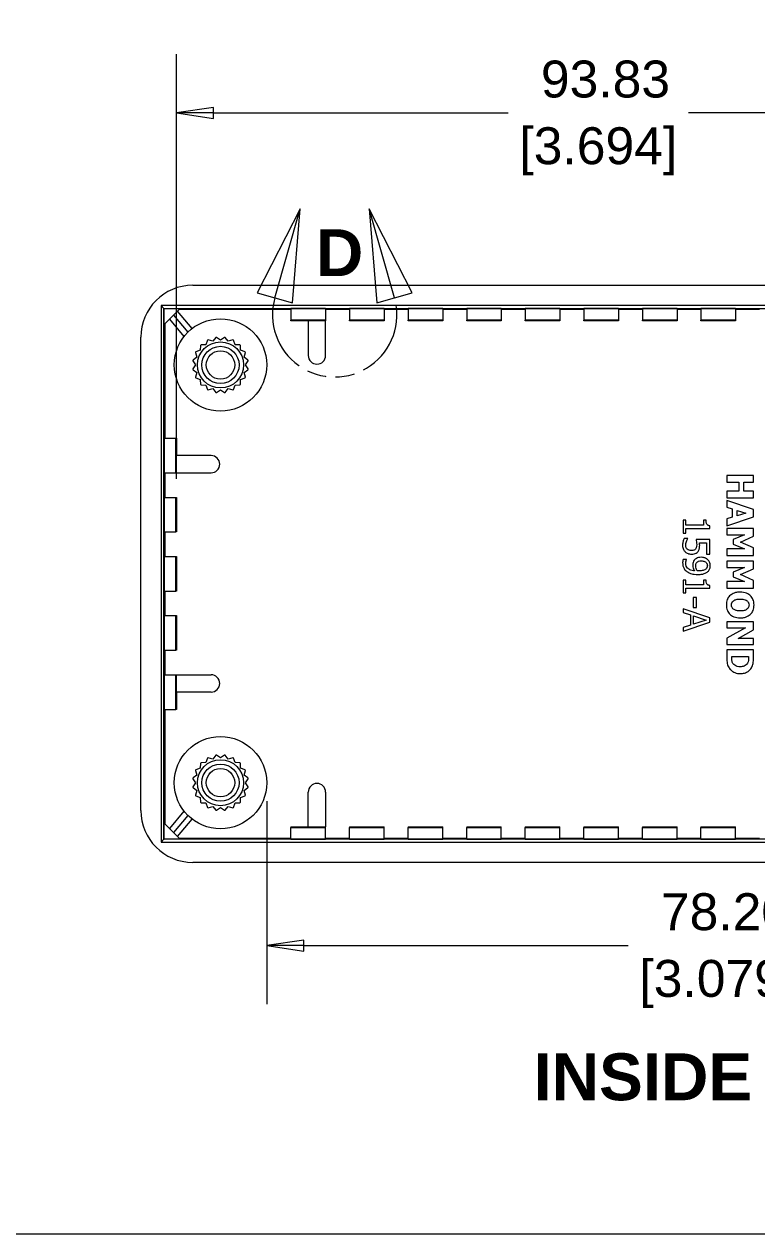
# Model space of a CAD drawing. Header units: millimetres. Extents: x 15 to 432, y 11 to 331.
# Drawn here: x 171.4 to 234.8, y 15.4 to 120.3 of the extents above; entities that cross this region are included whole.
import ezdxf

# ---------------------------------------------------------------- set-up
doc = ezdxf.new("R2010")
doc.units = ezdxf.units.MM
doc.header["$LTSCALE"] = 1.6
doc.linetypes.add('DOUBLE_DASH_CHAIN', pattern=[1.2403, 0.6614, -0.0827, 0.1654, -0.0827, 0.1654, -0.0827])
doc.layers.get('0').update_dxf_attribs({"lineweight": 25})
for name, color, linetype, lineweight in [('Detail Boundary (ANSI)', 7, 'DOUBLE_DASH_CHAIN', 9), ('Dimension (ANSI)', 7, 'Continuous', 9), ('Sketch Geometry (ANSI)', 7, 'Continuous', 9), ('Symbol (ANSI)', 7, 'Continuous', 9), ('Visible (ANSI)', 7, 'Continuous', 9), ('Visible Narrow (ANSI)', 7, 'Continuous', 9)]:
    doc.layers.add(name, color=color, linetype=linetype, lineweight=lineweight)
doc.styles.add('Label Text (ANSI)', font='arialbd.ttf')
doc.styles.add('Note Text (ANSI)', font='arial.ttf')
doc.styles.add('Text Style20', font='arial.ttf')
doc.dimstyles.new('Default - mm (ANSI)', dxfattribs={"dimscale": 1.6, "dimtxt": 2, "dimasz": 2, "dimexe": 3.175, "dimexo": 1, "dimgap": 0.8, "dimtad": 0, "dimtih": 1, "dimtoh": 1, "dimrnd": 1e-08, "dimzin": 4, "dimdsep": 46, "dimtxsty": 'Note Text (ANSI)', "dimblk": 'Filled-1', "dimcen": 0.09, "dimdle": 10, "dimclrd": 256, "dimclre": 256, "dimclrt": 256, "dimadec": 1, "dimazin": 0, "dimtfac": 1.524, "dimtofl": 0, "dimtmove": 0, "dimatfit": 3, "dimfxl": 0, "dimtolj": 1, "dimtzin": 0, "dimlwd": -1, "dimlwe": -1, "dimarcsym": 0})

# ---------------------------------------------------------------- blocks, each defined once
blk = doc.blocks.new('Title Blocks HAMMOND')
at = {"layer": 'Sketch Geometry (ANSI)'}
blk.add_line((9.353, 9.64), (173.942, 9.64), dxfattribs=at)
at = {"layer": 'Symbol (ANSI)'}
for tag, p, height, style in [('<TITLE>_001', (231.514, 16.349), 5, 'Text Style20'), ('REV:_DD.MM.YYYY_001', (248.641, 6.925), 2, 'Note Text (ANSI)')]:
    blk.add_attdef(tag, p, '', height=height, dxfattribs=dict(at, style=style))
blk = doc.blocks.new('2dDetail1')
at = {"layer": 'Detail Boundary (ANSI)', "linetype": 'Continuous'}
for p, q in [((122.062, 65.151), (119.729, 60.617)), ((120.691, 60.342), (122.062, 65.151)), ((121.653, 60.068), (122.062, 65.151)), ((127.165, 60.342), (125.794, 65.151)), ((128.126, 60.617), (125.794, 65.151)), ((125.794, 65.151), (126.203, 60.068)), ((119.729, 60.617), (121.653, 60.068)), ((126.203, 60.068), (128.126, 60.617))]:
    blk.add_line(p, q, dxfattribs=at)
at = {"layer": 'Detail Boundary (ANSI)', "linetype": 'Continuous', "flags": 128}
for points in [[(121.653, 60.068), (122.062, 65.151), (119.729, 60.617), (121.653, 60.068)], [(128.126, 60.617), (125.794, 65.151), (126.203, 60.068), (128.126, 60.617)]]:
    blk.add_lwpolyline(points, dxfattribs=at)
at = {"layer": 'Detail Boundary (ANSI)', "ltscale": 3.94995}
blk.add_arc((123.928, 59.419), 3.366, 164.08501, 15.91499, dxfattribs=at)
at = {"layer": 'Detail Boundary (ANSI)'}
for points in [[(121.653, 60.068), (122.062, 65.151), (119.729, 60.617), (121.653, 60.068)], [(128.126, 60.617), (125.794, 65.151), (126.203, 60.068), (128.126, 60.617)]]:
    blk.add_solid(points, dxfattribs=at)
at = {"layer": 'Detail Boundary (ANSI)', "insert": (122.914, 61.515), "char_height": 2.54, "attachment_point": 7, "style": 'Label Text (ANSI)'}
blk.add_mtext('D', dxfattribs=at)
blk = doc.blocks.new('Filled-1')
at = {"color": 0}
for p, q in [((0, 0), (-1, 0.15)), ((-1, 0.15), (-1, -0.15)), ((-1, 0), (0, 0)), ((-1, -0.15), (0, 0))]:
    blk.add_line(p, q, dxfattribs=at)
at = {"color": 0, "flags": 128}
blk.add_lwpolyline([(-1, -0.15), (0, 0), (-1, 0.15), (-1, -0.15)], dxfattribs=at)
at = {"color": 0}
blk.add_solid([(-1, -0.15), (0, 0), (-1, 0.15), (-1, -0.15)], dxfattribs=at)
blk = doc.blocks.new('*D30')
at = {"layer": 'Defpoints', "color": 0, "transparency": 16777216}
for p in [(278.41, 112.57), (184.58, 79.25), (278.41, 79.25)]:
    blk.add_point(p, dxfattribs=at)
at = {"layer": 'Dimension (ANSI)', "transparency": 16777216}
for p, q in [((184.58, 80.85), (184.58, 117.65)), ((278.41, 80.85), (278.41, 117.65)), ((187.78, 112.57), (213.29, 112.57)), ((275.21, 112.57), (228.93, 112.57))]:
    blk.add_line(p, q, dxfattribs=at)
at = {"layer": 'Dimension (ANSI)', "transparency": 16777216, "xscale": 3.2, "yscale": 3.2, "zscale": 3.2, "rotation": 180}
blk.add_blockref('Filled-1', (184.58, 112.57), dxfattribs=at)
at = {"layer": 'Dimension (ANSI)', "transparency": 16777216, "xscale": 3.2, "yscale": 3.2, "zscale": 3.2}
blk.add_blockref('Filled-1', (278.41, 112.57), dxfattribs=at)
at = {"layer": 'Dimension (ANSI)', "transparency": 16777216, "char_height": 3.2, "attachment_point": 5, "style": 'Note Text (ANSI)'}
for s, insert in [('\\A1; 93.83', (221.11, 115.48)), ('\\A1;[3.694]', (221.11, 109.24))]:
    blk.add_mtext(s, dxfattribs=dict(at, insert=insert))
blk = doc.blocks.new('*D33')
at = {"layer": 'Defpoints', "color": 0, "transparency": 16777216}
for p in [(192.4, 54.53), (270.6, 54.53), (192.4, 40.42)]:
    blk.add_point(p, dxfattribs=at)
at = {"layer": 'Dimension (ANSI)', "transparency": 16777216}
for p, q in [((192.4, 52.93), (192.4, 35.34)), ((270.6, 52.93), (270.6, 35.34)), ((195.6, 40.42), (223.68, 40.42)), ((267.4, 40.42), (239.32, 40.42))]:
    blk.add_line(p, q, dxfattribs=at)
at = {"layer": 'Dimension (ANSI)', "transparency": 16777216, "xscale": 3.2, "yscale": 3.2, "zscale": 3.2, "rotation": 180}
blk.add_blockref('Filled-1', (192.4, 40.42), dxfattribs=at)
at = {"layer": 'Dimension (ANSI)', "transparency": 16777216, "xscale": 3.2, "yscale": 3.2, "zscale": 3.2}
blk.add_blockref('Filled-1', (270.6, 40.42), dxfattribs=at)
at = {"layer": 'Dimension (ANSI)', "transparency": 16777216, "char_height": 3.2, "attachment_point": 5, "style": 'Note Text (ANSI)'}
for s, insert in [('\\A1; 78.20', (231.5, 43.33)), ('\\A1;[3.079]', (231.5, 37.09))]:
    blk.add_mtext(s, dxfattribs=dict(at, insert=insert))

msp = doc.modelspace()

# ---------------------------------------------------------------- linework, layer by layer
at = {"layer": 'Visible (ANSI)'}
for p, q in [((185.998, 97.63), (276.998, 97.63)), ((183.499, 95.629), (183.249, 95.879)), ((183.499, 95.629), (183.51, 95.617)), ((183.51, 94.228), (183.51, 95.617)), ((183.51, 95.617), (184.9, 95.617)), ((184.9, 95.617), (183.51, 94.228)), ((185.945, 93.889), (184.681, 95.399)), ((194.498, 95.547), (184.829, 95.547)), ((194.498, 95.61), (194.498, 94.61)), ((197.498, 95.61), (197.498, 94.61)), ((199.569, 95.547), (197.498, 95.547)), ((199.569, 95.61), (199.569, 94.61)), ((202.569, 95.61), (202.569, 94.61)), ((204.64, 95.547), (202.569, 95.547)), ((204.64, 95.61), (204.64, 94.61)), ((207.64, 95.61), (207.64, 94.61)), ((209.712, 95.547), (207.64, 95.547)), ((209.712, 95.61), (209.712, 94.61)), ((212.712, 95.61), (212.712, 94.61)), ((214.783, 95.547), (212.712, 95.547)), ((214.783, 95.61), (214.783, 94.61)), ((217.783, 95.61), (217.783, 94.61)), ((219.855, 95.547), (217.783, 95.547)), ((219.855, 95.61), (219.855, 94.61)), ((222.855, 95.61), (222.855, 94.61)), ((224.926, 95.547), (222.855, 95.547)), ((224.926, 95.61), (224.926, 94.61)), ((227.926, 95.61), (227.926, 94.61)), ((229.998, 95.547), (227.926, 95.547)), ((229.998, 95.61), (229.998, 94.61)), ((232.998, 95.61), (232.998, 94.61)), ((235.069, 95.547), (232.998, 95.547)), ((183.974, 94.692), (185.238, 93.182)), ((194.498, 94.547), (194.498, 94.61)), ((195.998, 94.547), (194.498, 94.547)), ((197.498, 94.558), (195.998, 94.558)), ((195.998, 94.558), (195.998, 91.547)), ((197.498, 94.61), (197.498, 94.558)), ((197.498, 91.547), (197.498, 94.558)), ((199.569, 94.547), (199.569, 94.61)), ((202.569, 94.547), (199.569, 94.547)), ((202.569, 94.61), (202.569, 94.547)), ((204.64, 94.547), (204.64, 94.61)), ((207.64, 94.547), (204.64, 94.547)), ((207.64, 94.61), (207.64, 94.547)), ((209.712, 94.547), (209.712, 94.61)), ((212.712, 94.547), (209.712, 94.547)), ((212.712, 94.61), (212.712, 94.547)), ((214.783, 94.547), (214.783, 94.61)), ((217.783, 94.547), (214.783, 94.547)), ((217.783, 94.61), (217.783, 94.547)), ((219.855, 94.547), (219.855, 94.61)), ((222.855, 94.547), (219.855, 94.547)), ((222.855, 94.61), (222.855, 94.547)), ((224.926, 94.547), (224.926, 94.61)), ((227.926, 94.547), (224.926, 94.547)), ((227.926, 94.61), (227.926, 94.547)), ((229.998, 94.547), (229.998, 94.61)), ((232.998, 94.547), (229.998, 94.547)), ((232.998, 94.61), (232.998, 94.547)), ((183.58, 94.298), (183.58, 84.38)), ((181.498, 52.13), (181.498, 93.13)), ((186.668, 92.412), (186.651, 91.999)), ((187.129, 92.476), (186.715, 92.46)), ((187.272, 92.864), (187.129, 92.476)), ((187.73, 92.783), (187.332, 92.895)), ((187.987, 93.107), (187.73, 92.783)), ((188.398, 92.889), (188.054, 93.118)), ((188.742, 93.118), (188.398, 92.889)), ((189.065, 92.783), (188.808, 93.107)), ((189.463, 92.895), (189.065, 92.783)), ((189.667, 92.476), (189.523, 92.864)), ((190.08, 92.46), (189.667, 92.476)), ((190.144, 91.999), (190.128, 92.412)), ((186.344, 91.397), (186.02, 91.14)), ((186.232, 91.795), (186.344, 91.397)), ((186.651, 91.999), (186.263, 91.855)), ((190.532, 91.855), (190.144, 91.999)), ((190.451, 91.397), (190.563, 91.795)), ((190.775, 91.14), (190.451, 91.397)), ((186.009, 91.074), (186.239, 90.73)), ((186.239, 90.73), (186.009, 90.386)), ((186.02, 90.319), (186.344, 90.062)), ((190.451, 90.062), (190.775, 90.319)), ((190.557, 90.73), (190.786, 91.074)), ((190.786, 90.386), (190.557, 90.73)), ((186.344, 90.062), (186.232, 89.664)), ((186.263, 89.604), (186.651, 89.461)), ((186.651, 89.461), (186.668, 89.047)), ((190.128, 89.047), (190.144, 89.461)), ((190.144, 89.461), (190.532, 89.604)), ((190.563, 89.664), (190.451, 90.062)), ((186.715, 89), (187.129, 88.983)), ((187.129, 88.983), (187.272, 88.595)), ((187.332, 88.564), (187.73, 88.676)), ((187.73, 88.676), (187.987, 88.352)), ((188.054, 88.341), (188.398, 88.571)), ((188.398, 88.571), (188.742, 88.341)), ((188.808, 88.352), (189.065, 88.676)), ((189.065, 88.676), (189.463, 88.564)), ((189.523, 88.595), (189.667, 88.983)), ((189.667, 88.983), (190.08, 89)), ((183.518, 84.38), (184.518, 84.38)), ((184.518, 84.38), (184.58, 84.38)), ((184.58, 84.38), (184.58, 82.88)), ((184.57, 82.88), (184.57, 81.38)), ((187.58, 82.88), (184.57, 82.88)), ((183.518, 81.38), (184.518, 81.38)), ((183.58, 81.38), (183.58, 79.255)), ((184.57, 81.38), (184.518, 81.38)), ((184.57, 81.38), (187.58, 81.38)), ((234.541, 81.143), (232.241, 81.143)), ((232.241, 81.143), (232.241, 80.565)), ((234.541, 80.565), (234.541, 81.143)), ((232.241, 80.565), (233.261, 80.565)), ((233.261, 79.78), (232.241, 79.78)), ((232.241, 79.78), (232.241, 79.203)), ((233.261, 80.565), (233.261, 79.78)), ((233.699, 79.78), (233.699, 80.565)), ((233.699, 80.565), (234.541, 80.565)), ((234.541, 79.78), (233.699, 79.78)), ((234.541, 79.203), (234.541, 79.78)), ((183.518, 79.255), (184.518, 79.255)), ((184.518, 79.255), (184.58, 79.255)), ((184.58, 79.255), (184.58, 76.255)), ((232.241, 79.203), (234.541, 79.203)), ((234.541, 78.196), (232.241, 78.973)), ((232.241, 78.973), (232.241, 78.395)), ((232.241, 78.395), (232.711, 78.25)), ((232.241, 76.789), (234.541, 77.566)), ((232.711, 78.25), (232.711, 77.527)), ((233.128, 77.654), (233.128, 78.125)), ((233.128, 78.125), (233.889, 77.888)), ((233.889, 77.888), (233.128, 77.654)), ((234.541, 77.566), (234.541, 78.196)), ((228.689, 77.271), (228.454, 77.271)), ((228.454, 77.271), (228.454, 76.149)), ((228.689, 76.853), (228.689, 77.271)), ((230.23, 76.853), (228.689, 76.853)), ((228.689, 76.149), (228.689, 76.557)), ((228.689, 76.557), (230.762, 76.557)), ((230.441, 77.271), (230.23, 77.271)), ((230.23, 77.271), (230.23, 76.853)), ((230.762, 76.557), (230.762, 76.795)), ((232.711, 77.527), (232.241, 77.383)), ((232.241, 77.383), (232.241, 76.789)), ((234.541, 76.56), (232.241, 76.56)), ((232.241, 76.56), (232.241, 76.015)), ((234.541, 75.894), (234.541, 76.56)), ((183.518, 76.255), (184.518, 76.255)), ((183.58, 76.255), (183.58, 74.13)), ((184.58, 76.255), (184.518, 76.255)), ((228.454, 76.149), (228.689, 76.149)), ((228.862, 75.701), (228.536, 75.701)), ((228.862, 75.679), (228.862, 75.701)), ((230.754, 75.606), (229.569, 75.606)), ((230.754, 74.344), (230.754, 75.606)), ((232.241, 76.015), (233.766, 76.015)), ((233.766, 76.015), (232.782, 75.598)), ((232.782, 75.598), (232.782, 75.203)), ((233.406, 75.383), (234.541, 75.894)), ((229.871, 75.31), (230.484, 75.31)), ((230.484, 75.31), (230.484, 74.344)), ((233.766, 74.785), (232.241, 74.785)), ((232.241, 74.785), (232.241, 74.211)), ((232.782, 75.203), (233.766, 74.785)), ((234.541, 74.876), (233.406, 75.383)), ((234.541, 74.211), (234.541, 74.876)), ((183.518, 74.13), (184.518, 74.13)), ((184.518, 74.13), (184.58, 74.13)), ((184.58, 74.13), (184.58, 71.13)), ((228.737, 73.863), (228.441, 73.863)), ((228.737, 73.849), (228.737, 73.863)), ((230.484, 74.344), (230.754, 74.344)), ((232.241, 74.211), (234.541, 74.211)), ((234.541, 73.734), (232.241, 73.734)), ((232.241, 73.734), (232.241, 73.19)), ((234.541, 73.069), (234.541, 73.734)), ((232.241, 73.19), (233.766, 73.19)), ((233.766, 73.19), (232.782, 72.772)), ((232.782, 72.772), (232.782, 72.377)), ((232.782, 72.377), (233.766, 71.96)), ((233.406, 72.558), (234.541, 73.069)), ((234.541, 72.051), (233.406, 72.558)), ((228.689, 72.093), (228.454, 72.093)), ((228.454, 72.093), (228.454, 70.971)), ((228.689, 71.675), (228.689, 72.093)), ((230.23, 71.675), (228.689, 71.675)), ((228.689, 70.971), (228.689, 71.379)), ((228.689, 71.379), (230.762, 71.379)), ((230.441, 72.093), (230.23, 72.093)), ((230.23, 72.093), (230.23, 71.675)), ((230.762, 71.379), (230.762, 71.618)), ((233.766, 71.96), (232.241, 71.96)), ((232.241, 71.96), (232.241, 71.385)), ((232.241, 71.385), (234.541, 71.385)), ((234.541, 71.385), (234.541, 72.051)), ((183.518, 71.13), (184.518, 71.13)), ((183.58, 71.13), (183.58, 69.005)), ((184.58, 71.13), (184.518, 71.13)), ((228.454, 70.971), (228.689, 70.971)), ((229.6, 70.576), (229.321, 70.576)), ((229.321, 70.576), (229.321, 69.705)), ((229.6, 69.705), (229.6, 70.576)), ((230.754, 68.807), (228.454, 69.582)), ((228.454, 69.582), (228.454, 69.273)), ((228.454, 69.273), (229.097, 69.064)), ((229.321, 69.705), (229.6, 69.705)), ((183.518, 69.005), (184.518, 69.005)), ((184.518, 69.005), (184.58, 69.005)), ((184.58, 69.005), (184.58, 66.005)), ((228.454, 67.655), (230.754, 68.43)), ((229.097, 68.186), (228.454, 67.977)), ((229.097, 69.064), (229.097, 68.186)), ((229.358, 68.27), (229.358, 68.98)), ((229.358, 68.98), (230.441, 68.626)), ((230.441, 68.626), (229.358, 68.27)), ((230.754, 68.43), (230.754, 68.807)), ((234.541, 68.472), (232.241, 68.472)), ((232.241, 68.472), (232.241, 67.945)), ((234.541, 67.764), (234.541, 68.472)), ((228.454, 67.977), (228.454, 67.655)), ((233.844, 67.945), (232.241, 67.058)), ((232.241, 67.945), (233.844, 67.945)), ((233.223, 67.03), (234.541, 67.764)), ((232.241, 67.058), (232.241, 66.502)), ((232.241, 66.502), (234.541, 66.502)), ((234.541, 66.034), (232.241, 66.034)), ((232.241, 66.034), (232.241, 65.315)), ((234.541, 67.03), (233.223, 67.03)), ((234.541, 66.502), (234.541, 67.03)), ((234.541, 65.322), (234.541, 66.034)), ((183.518, 66.005), (184.518, 66.005)), ((183.58, 66.005), (183.58, 63.88)), ((184.58, 66.005), (184.518, 66.005)), ((232.672, 65.445), (232.672, 65.457)), ((232.672, 65.457), (234.112, 65.457)), ((234.112, 65.457), (234.112, 65.445)), ((183.518, 63.88), (184.518, 63.88)), ((184.518, 63.88), (184.57, 63.88)), ((184.57, 63.88), (184.57, 62.38)), ((184.57, 63.88), (187.58, 63.88)), ((187.58, 62.38), (184.57, 62.38)), ((184.58, 62.38), (184.58, 60.88)), ((183.518, 60.88), (184.518, 60.88)), ((183.58, 60.88), (183.58, 50.961)), ((184.58, 60.88), (184.518, 60.88)), ((187.272, 56.664), (187.129, 56.276)), ((187.73, 56.583), (187.332, 56.695)), ((187.987, 56.907), (187.73, 56.583)), ((188.398, 56.689), (188.054, 56.918)), ((188.742, 56.918), (188.398, 56.689)), ((189.065, 56.583), (188.808, 56.907)), ((189.463, 56.695), (189.065, 56.583)), ((189.667, 56.276), (189.523, 56.664)), ((186.232, 55.595), (186.344, 55.197)), ((186.651, 55.799), (186.263, 55.655)), ((186.668, 56.212), (186.651, 55.799)), ((187.129, 56.276), (186.715, 56.26)), ((190.08, 56.26), (189.667, 56.276)), ((190.144, 55.799), (190.128, 56.212)), ((190.532, 55.655), (190.144, 55.799)), ((190.451, 55.197), (190.563, 55.595)), ((186.009, 54.874), (186.239, 54.53)), ((186.239, 54.53), (186.009, 54.186)), ((186.344, 55.197), (186.02, 54.94)), ((190.775, 54.94), (190.451, 55.197)), ((190.557, 54.53), (190.786, 54.874)), ((190.786, 54.186), (190.557, 54.53)), ((186.02, 54.119), (186.344, 53.862)), ((186.344, 53.862), (186.232, 53.464)), ((190.451, 53.862), (190.775, 54.119)), ((190.563, 53.464), (190.451, 53.862)), ((195.998, 50.702), (195.998, 53.713)), ((197.498, 53.713), (197.498, 50.702)), ((186.263, 53.404), (186.651, 53.261)), ((186.651, 53.261), (186.668, 52.847)), ((186.715, 52.8), (187.129, 52.783)), ((187.129, 52.783), (187.272, 52.395)), ((187.332, 52.364), (187.73, 52.476)), ((187.73, 52.476), (187.987, 52.152)), ((188.808, 52.152), (189.065, 52.476)), ((189.065, 52.476), (189.463, 52.364)), ((189.523, 52.395), (189.667, 52.783)), ((189.667, 52.783), (190.08, 52.8)), ((190.128, 52.847), (190.144, 53.261)), ((190.144, 53.261), (190.532, 53.404)), ((185.238, 52.077), (183.974, 50.568)), ((184.681, 49.861), (185.945, 51.37)), ((188.054, 52.141), (188.398, 52.371)), ((188.398, 52.371), (188.742, 52.141)), ((183.51, 49.642), (183.51, 51.032)), ((184.9, 49.642), (183.51, 51.032)), ((194.498, 50.713), (195.998, 50.713)), ((194.498, 50.713), (194.498, 50.65)), ((194.498, 49.65), (194.498, 50.65)), ((195.998, 50.702), (197.498, 50.702)), ((197.498, 50.65), (197.498, 50.702)), ((197.498, 49.65), (197.498, 50.65)), ((199.569, 50.713), (202.569, 50.713)), ((199.569, 50.713), (199.569, 50.65)), ((199.569, 49.65), (199.569, 50.65)), ((202.569, 50.65), (202.569, 50.713)), ((202.569, 49.65), (202.569, 50.65)), ((204.64, 50.713), (207.64, 50.713)), ((204.64, 50.713), (204.64, 50.65)), ((204.64, 49.65), (204.64, 50.65)), ((207.64, 50.65), (207.64, 50.713)), ((207.64, 49.65), (207.64, 50.65)), ((209.712, 50.713), (212.712, 50.713)), ((209.712, 50.713), (209.712, 50.65)), ((209.712, 49.65), (209.712, 50.65)), ((212.712, 50.65), (212.712, 50.713)), ((212.712, 49.65), (212.712, 50.65)), ((214.783, 50.713), (217.783, 50.713)), ((214.783, 50.713), (214.783, 50.65)), ((214.783, 49.65), (214.783, 50.65)), ((217.783, 50.65), (217.783, 50.713)), ((217.783, 49.65), (217.783, 50.65)), ((219.855, 50.713), (222.855, 50.713)), ((219.855, 50.713), (219.855, 50.65)), ((219.855, 49.65), (219.855, 50.65)), ((222.855, 50.65), (222.855, 50.713)), ((222.855, 49.65), (222.855, 50.65)), ((224.926, 50.713), (227.926, 50.713)), ((224.926, 50.713), (224.926, 50.65)), ((224.926, 49.65), (224.926, 50.65)), ((227.926, 50.65), (227.926, 50.713)), ((227.926, 49.65), (227.926, 50.65)), ((229.998, 50.713), (232.998, 50.713)), ((229.998, 50.713), (229.998, 50.65)), ((229.998, 49.65), (229.998, 50.65)), ((232.998, 50.65), (232.998, 50.713)), ((232.998, 49.65), (232.998, 50.65)), ((183.499, 49.631), (183.249, 49.381)), ((183.499, 49.631), (183.51, 49.642)), ((184.9, 49.642), (183.51, 49.642)), ((184.829, 49.713), (194.498, 49.713)), ((197.498, 49.713), (199.569, 49.713)), ((202.569, 49.713), (204.64, 49.713)), ((207.64, 49.713), (209.712, 49.713)), ((212.712, 49.713), (214.783, 49.713)), ((217.783, 49.713), (219.855, 49.713)), ((222.855, 49.713), (224.926, 49.713)), ((227.926, 49.713), (229.998, 49.713)), ((232.998, 49.713), (235.069, 49.713)), ((276.998, 47.63), (185.998, 47.63))]:
    msp.add_line(p, q, dxfattribs=at)
for centre, radius in [((188.398, 90.73), 4), ((188.398, 90.73), 1.994), ((188.398, 90.73), 1.613), ((188.398, 90.73), 1.232), ((188.398, 54.53), 4), ((188.398, 54.53), 1.994), ((188.398, 54.53), 1.613), ((188.398, 54.53), 1.232)]:
    msp.add_circle(centre, radius, dxfattribs=at)
for centre, radius, start, end in [((188.398, 90.73), 2.413, 134.19668, 135.80332), ((188.398, 90.73), 2.413, 116.19668, 117.80332), ((188.398, 90.73), 2.413, 98.19668, 99.80332), ((188.398, 90.73), 2.413, 80.19668, 81.80332), ((188.398, 90.73), 2.413, 62.19668, 63.80332), ((188.398, 90.73), 2.413, 44.19668, 45.80332), ((188.398, 90.73), 2.413, 152.19668, 153.80332), ((188.398, 90.73), 2.413, 26.19668, 27.80332), ((196.748, 91.547), 0.75, 180, 0), ((188.398, 90.73), 2.413, 170.19668, 171.80332), ((188.398, 90.73), 2.413, 188.19668, 189.80332), ((188.398, 90.73), 2.413, 8.19668, 9.80332), ((188.398, 90.73), 2.413, 350.19668, 351.80332), ((188.398, 90.73), 2.413, 206.19668, 207.80332), ((188.398, 90.73), 2.413, 332.19668, 333.80332), ((188.398, 90.73), 2.413, 224.19668, 225.80332), ((188.398, 90.73), 2.413, 242.19668, 243.80332), ((188.398, 90.73), 2.413, 260.19668, 261.80332), ((188.398, 90.73), 2.413, 278.19668, 279.80332), ((188.398, 90.73), 2.413, 296.19668, 297.80332), ((188.398, 90.73), 2.413, 314.19668, 315.80332), ((187.58, 82.13), 0.75, 270, 90), ((187.58, 63.13), 0.75, 270, 90), ((188.398, 54.53), 2.413, 116.19668, 117.80332), ((188.398, 54.53), 2.413, 98.19668, 99.80332), ((188.398, 54.53), 2.413, 80.19668, 81.80332), ((188.398, 54.53), 2.413, 62.19668, 63.80332), ((188.398, 54.53), 2.413, 152.19668, 153.80332), ((188.398, 54.53), 2.413, 134.19668, 135.80332), ((188.398, 54.53), 2.413, 44.19668, 45.80332), ((188.398, 54.53), 2.413, 26.19668, 27.80332), ((188.398, 54.53), 2.413, 170.19668, 171.80332), ((188.398, 54.53), 2.413, 8.19668, 9.80332), ((188.398, 54.53), 2.413, 188.19668, 189.80332), ((188.398, 54.53), 2.413, 206.19668, 207.80332), ((188.398, 54.53), 2.413, 332.19668, 333.80332), ((188.398, 54.53), 2.413, 350.19668, 351.80332), ((196.748, 53.713), 0.75, 0, 180), ((188.398, 54.53), 2.413, 224.19668, 225.80332), ((188.398, 54.53), 2.413, 314.19668, 315.80332), ((188.398, 54.53), 2.413, 242.19668, 243.80332), ((188.398, 54.53), 2.413, 260.19668, 261.80332), ((188.398, 54.53), 2.413, 278.19668, 279.80332), ((188.398, 54.53), 2.413, 296.19668, 297.80332)]:
    msp.add_arc(centre, radius, start, end, dxfattribs=at)
for centre, major_axis, ratio, start_param, end_param in [((185.998, 93.13), (-3.182, 3.182), 0.999981, 5.4977967, 7.068574), ((195.998, 95.61), (-1.5, 0), 0.0043633, 3.1415927, 6.2831853), ((201.069, 95.61), (-1.5, 0), 0.0043633, 3.1415927, 6.2831853), ((206.14, 95.61), (-1.5, 0), 0.0043633, 3.1415927, 6.2831853), ((211.212, 95.61), (-1.5, 0), 0.0043633, 3.1415927, 6.2831853), ((216.283, 95.61), (-1.5, 0), 0.0043633, 3.1415927, 6.2831853), ((221.355, 95.61), (-1.5, 0), 0.0043633, 3.1415927, 6.2831853), ((226.426, 95.61), (-1.5, 0), 0.0043633, 3.1415927, 6.2831853), ((231.498, 95.61), (-1.5, 0), 0.0043633, 3.1415927, 6.2831853), ((195.998, 94.61), (-1.5, 0), 0.0043633, 3.1415927, 6.2831853), ((201.069, 94.61), (-1.5, 0), 0.0043633, 3.1415927, 6.2831853), ((206.14, 94.61), (-1.5, 0), 0.0043633, 3.1415927, 6.2831853), ((211.212, 94.61), (-1.5, 0), 0.0043633, 3.1415927, 6.2831853), ((216.283, 94.61), (-1.5, 0), 0.0043633, 3.1415927, 6.2831853), ((221.355, 94.61), (-1.5, 0), 0.0043633, 3.1415927, 6.2831853), ((226.426, 94.61), (-1.5, 0), 0.0043633, 3.1415927, 6.2831853), ((231.498, 94.61), (-1.5, 0), 0.0043633, 3.1415927, 6.2831853), ((183.518, 82.88), (0, -1.5), 0.0043633, 3.1415927, 6.2831853), ((184.518, 82.88), (0, -1.5), 0.0043633, 3.1415927, 6.2831853), ((183.518, 77.755), (0, -1.5), 0.0043633, 3.1415927, 6.2831853), ((184.518, 77.755), (0, -1.5), 0.0043633, 3.1415927, 6.2831853), ((183.518, 72.63), (0, -1.5), 0.0043633, 3.1415927, 6.2831853), ((184.518, 72.63), (0, -1.5), 0.0043633, 3.1415927, 6.2831853), ((183.518, 67.505), (0, -1.5), 0.0043633, 3.1415927, 6.2831853), ((184.518, 67.505), (0, -1.5), 0.0043633, 3.1415927, 6.2831853), ((183.518, 62.38), (0, -1.5), 0.0043633, 3.1415927, 6.2831853), ((184.518, 62.38), (0, -1.5), 0.0043633, 3.1415927, 6.2831853), ((185.998, 52.13), (-3.182, -3.182), 0.999981, 5.4977967, 7.068574), ((195.998, 50.65), (-1.5, 0), 0.0043633, 0, 3.1415927), ((201.069, 50.65), (-1.5, 0), 0.0043633, 0, 3.1415927), ((206.14, 50.65), (-1.5, 0), 0.0043633, 0, 3.1415927), ((211.212, 50.65), (-1.5, 0), 0.0043633, 0, 3.1415927), ((216.283, 50.65), (-1.5, 0), 0.0043633, 0, 3.1415927), ((221.355, 50.65), (-1.5, 0), 0.0043633, 0, 3.1415927), ((226.426, 50.65), (-1.5, 0), 0.0043633, 0, 3.1415927), ((231.498, 50.65), (-1.5, 0), 0.0043633, 0, 3.1415927), ((195.998, 49.65), (1.5, 0), 0.0043633, 3.1415927, 6.2831853), ((201.069, 49.65), (1.5, 0), 0.0043633, 3.1415927, 6.2831853), ((206.14, 49.65), (1.5, 0), 0.0043633, 3.1415927, 6.2831853), ((211.212, 49.65), (1.5, 0), 0.0043633, 3.1415927, 6.2831853), ((216.283, 49.65), (1.5, 0), 0.0043633, 3.1415927, 6.2831853), ((221.355, 49.65), (1.5, 0), 0.0043633, 3.1415927, 6.2831853), ((226.426, 49.65), (1.5, 0), 0.0043633, 3.1415927, 6.2831853), ((231.498, 49.65), (1.5, 0), 0.0043633, 3.1415927, 6.2831853)]:
    msp.add_ellipse(centre, major_axis=major_axis, ratio=ratio, start_param=start_param, end_param=end_param, dxfattribs=at)
for points, knots in [([(230.762, 76.795), (230.73, 76.798), (230.699, 76.803), (230.643, 76.818), (230.617, 76.827), (230.568, 76.855), (230.546, 76.873), (230.517, 76.908), (230.495, 76.937), (230.45, 77.072), (230.441, 77.172), (230.441, 77.271)], [-0.15173935, -0.15173935, -0.15173935, -0.15173935, -0.11510917, -0.11510917, -0.08349262, -0.08349262, -0.04922662, -0.04922662, -0.02947999, -0.02947999, 0, 0, 0, 0]), ([(228.536, 75.701), (228.493, 75.614), (228.463, 75.518), (228.428, 75.364), (228.406, 75.249), (228.406, 75.099)], [-0.1161649, -0.1161649, -0.1161649, -0.1161649, -0.04501669, -0.04501669, 0, 0, 0, 0]), ([(228.739, 75.431), (228.758, 75.481), (228.779, 75.53), (228.812, 75.596), (228.837, 75.644), (228.862, 75.679)], [-0.046394999, -0.046394999, -0.046394999, -0.046394999, -0.012984234, -0.012984234, 0, 0, 0, 0]), ([(229.569, 75.606), (229.582, 75.544), (229.595, 75.466), (229.61, 75.371), (229.625, 75.277), (229.625, 75.151)], [-0.10792388, -0.10792388, -0.10792388, -0.10792388, -0.03763202, -0.03763202, 0, 0, 0, 0]), ([(228.406, 75.099), (228.406, 75.034), (228.412, 74.97), (228.434, 74.864), (228.451, 74.805), (228.521, 74.66), (228.569, 74.592), (228.631, 74.534)], [-0.083220231, -0.083220231, -0.083220231, -0.083220231, -0.048311767, -0.048311767, -0.025317639, -0.025317639, 0, 0, 0, 0]), ([(228.631, 74.534), (228.703, 74.468), (228.786, 74.419), (228.939, 74.361), (229.041, 74.331), (229.185, 74.331)], [-0.10779223, -0.10779223, -0.10779223, -0.10779223, -0.04326006, -0.04326006, 0, 0, 0, 0]), ([(228.672, 75.094), (228.672, 75.15), (228.677, 75.209), (228.703, 75.321), (228.72, 75.376), (228.739, 75.431)], [-0.034437924, -0.034437924, -0.034437924, -0.034437924, -0.017397389, -0.017397389, 0, 0, 0, 0]), ([(228.812, 74.762), (228.788, 74.783), (228.767, 74.806), (228.731, 74.857), (228.717, 74.884), (228.694, 74.943), (228.672, 75.006), (228.672, 75.094)], [-0.076267202, -0.076267202, -0.076267202, -0.076267202, -0.051082291, -0.051082291, -0.026235457, -0.026235457, 0, 0, 0, 0]), ([(229.187, 74.644), (229.075, 74.644), (229.006, 74.663), (228.911, 74.695), (228.858, 74.723), (228.812, 74.762)], [-0.030140538, -0.030140538, -0.030140538, -0.030140538, -0.018161641, -0.018161641, 0, 0, 0, 0]), ([(229.185, 74.331), (229.258, 74.331), (229.334, 74.337), (229.456, 74.365), (229.512, 74.383), (229.638, 74.456), (229.694, 74.507), (229.74, 74.568)], [-0.072473866, -0.072473866, -0.072473866, -0.072473866, -0.04374222, -0.04374222, -0.023056308, -0.023056308, 0, 0, 0, 0]), ([(229.518, 74.775), (229.501, 74.753), (229.481, 74.734), (229.428, 74.696), (229.4, 74.683), (229.327, 74.653), (229.257, 74.644), (229.187, 74.644)], [-0.031273085, -0.031273085, -0.031273085, -0.031273085, -0.026924446, -0.026924446, -0.021079185, -0.021079185, 0, 0, 0, 0]), ([(229.625, 75.151), (229.625, 75.058), (229.613, 74.962), (229.57, 74.846), (229.548, 74.808), (229.518, 74.775)], [-0.037155313, -0.037155313, -0.037155313, -0.037155313, -0.013339383, -0.013339383, 0, 0, 0, 0]), ([(229.74, 74.568), (229.768, 74.604), (229.792, 74.642), (229.83, 74.721), (229.845, 74.76), (229.864, 74.842), (229.884, 74.932), (229.884, 75.101)], [-0.15834699, -0.15834699, -0.15834699, -0.15834699, -0.10298109, -0.10298109, -0.05069467, -0.05069467, 0, 0, 0, 0]), ([(229.884, 75.101), (229.884, 75.134), (229.883, 75.167), (229.88, 75.216), (229.878, 75.255), (229.871, 75.31)], [-0.050514889, -0.050514889, -0.050514889, -0.050514889, -0.016499491, -0.016499491, 0, 0, 0, 0]), ([(228.441, 73.863), (228.428, 73.821), (228.42, 73.778), (228.415, 73.721), (228.409, 73.667), (228.409, 73.603)], [-0.084471047, -0.084471047, -0.084471047, -0.084471047, -0.01933651, -0.01933651, 0, 0, 0, 0]), ([(228.409, 73.603), (228.409, 73.507), (228.418, 73.411), (228.46, 73.236), (228.49, 73.162), (228.596, 72.985), (228.679, 72.898), (228.777, 72.825)], [-0.090468096, -0.090468096, -0.090468096, -0.090468096, -0.061942609, -0.061942609, -0.036586931, -0.036586931, 0, 0, 0, 0]), ([(228.676, 73.562), (228.676, 73.644), (228.691, 73.714), (228.714, 73.796), (228.725, 73.826), (228.737, 73.849)], [-0.021857041, -0.021857041, -0.021857041, -0.021857041, -0.007749245, -0.007749245, 0, 0, 0, 0]), ([(229.444, 72.891), (229.305, 72.9), (229.161, 72.926), (228.939, 73.03), (228.88, 73.081), (228.791, 73.17), (228.751, 73.23), (228.689, 73.382), (228.676, 73.472), (228.676, 73.562)], [-0.085049677, -0.085049677, -0.085049677, -0.085049677, -0.064665071, -0.064665071, -0.049201186, -0.049201186, -0.026985087, -0.026985087, 0, 0, 0, 0]), ([(229.42, 73.813), (229.372, 73.75), (229.332, 73.679), (229.303, 73.571), (229.284, 73.493), (229.284, 73.37)], [-0.12954842, -0.12954842, -0.12954842, -0.12954842, -0.03718102, -0.03718102, 0, 0, 0, 0]), ([(229.284, 73.37), (229.284, 73.286), (229.295, 73.204), (229.341, 73.07), (229.374, 72.992), (229.444, 72.891)], [-0.089383828, -0.089383828, -0.089383828, -0.089383828, -0.036984057, -0.036984057, 0, 0, 0, 0]), ([(230.007, 74.063), (229.932, 74.063), (229.855, 74.056), (229.733, 74.028), (229.668, 74.009), (229.529, 73.93), (229.469, 73.877), (229.42, 73.813)], [-0.083855917, -0.083855917, -0.083855917, -0.083855917, -0.048044511, -0.048044511, -0.024343383, -0.024343383, 0, 0, 0, 0]), ([(229.539, 73.301), (229.539, 73.375), (229.548, 73.44), (229.573, 73.524), (229.592, 73.56), (229.619, 73.593)], [-0.026166662, -0.026166662, -0.026166662, -0.026166662, -0.012720329, -0.012720329, 0, 0, 0, 0]), ([(229.619, 73.593), (229.641, 73.62), (229.665, 73.644), (229.727, 73.69), (229.759, 73.704), (229.85, 73.74), (229.935, 73.75), (230.02, 73.75)], [-0.039381106, -0.039381106, -0.039381106, -0.039381106, -0.033202915, -0.033202915, -0.025456179, -0.025456179, 0, 0, 0, 0]), ([(230.585, 73.847), (230.511, 73.916), (230.425, 73.968), (230.274, 74.027), (230.167, 74.063), (230.007, 74.063)], [-0.12834874, -0.12834874, -0.12834874, -0.12834874, -0.04813276, -0.04813276, 0, 0, 0, 0]), ([(230.02, 73.75), (230.073, 73.75), (230.127, 73.746), (230.225, 73.729), (230.27, 73.717), (230.374, 73.671), (230.414, 73.639), (230.476, 73.576), (230.502, 73.538), (230.541, 73.443), (230.549, 73.389), (230.549, 73.334)], [-0.060898799, -0.060898799, -0.060898799, -0.060898799, -0.051193064, -0.051193064, -0.042819881, -0.042819881, -0.030593618, -0.030593618, -0.016482938, -0.016482938, 0, 0, 0, 0]), ([(230.801, 73.332), (230.801, 73.386), (230.794, 73.44), (230.768, 73.556), (230.746, 73.611), (230.692, 73.725), (230.645, 73.791), (230.585, 73.847)], [-0.048851539, -0.048851539, -0.048851539, -0.048851539, -0.03789932, -0.03789932, -0.024703907, -0.024703907, 0, 0, 0, 0]), ([(228.777, 72.825), (228.902, 72.733), (229.051, 72.674), (229.316, 72.607), (229.495, 72.572), (229.742, 72.572)], [-0.17129547, -0.17129547, -0.17129547, -0.17129547, -0.0740086, -0.0740086, 0, 0, 0, 0]), ([(229.666, 72.889), (229.616, 72.962), (229.589, 73.037), (229.553, 73.157), (229.539, 73.229), (229.539, 73.301)], [-0.03747485, -0.03747485, -0.03747485, -0.03747485, -0.021532514, -0.021532514, 0, 0, 0, 0]), ([(229.811, 72.883), (229.767, 72.883), (229.746, 72.884), (229.708, 72.886), (229.684, 72.887), (229.666, 72.889)], [-0.011492809, -0.011492809, -0.011492809, -0.011492809, -0.005576087, -0.005576087, 0, 0, 0, 0]), ([(229.742, 72.572), (229.859, 72.572), (229.982, 72.579), (230.155, 72.608), (230.257, 72.629), (230.45, 72.712), (230.528, 72.76), (230.594, 72.822)], [-0.13620427, -0.13620427, -0.13620427, -0.13620427, -0.0631744, -0.0631744, -0.02711926, -0.02711926, 0, 0, 0, 0]), ([(230.419, 73.045), (230.39, 73.018), (230.357, 72.996), (230.266, 72.948), (230.212, 72.932), (230.08, 72.893), (229.944, 72.883), (229.811, 72.883)], [-0.052041385, -0.052041385, -0.052041385, -0.052041385, -0.047326454, -0.047326454, -0.039866602, -0.039866602, 0, 0, 0, 0]), ([(230.549, 73.334), (230.549, 73.304), (230.546, 73.274), (230.535, 73.223), (230.527, 73.193), (230.491, 73.118), (230.456, 73.079), (230.419, 73.045)], [-0.038103798, -0.038103798, -0.038103798, -0.038103798, -0.024956082, -0.024956082, -0.015056332, -0.015056332, 0, 0, 0, 0]), ([(230.594, 72.822), (230.627, 72.853), (230.657, 72.887), (230.709, 72.963), (230.73, 73.003), (230.771, 73.102), (230.801, 73.196), (230.801, 73.332)], [-0.10204206, -0.10204206, -0.10204206, -0.10204206, -0.07156304, -0.07156304, -0.04100793, -0.04100793, 0, 0, 0, 0]), ([(230.762, 71.618), (230.73, 71.62), (230.699, 71.625), (230.643, 71.64), (230.617, 71.649), (230.568, 71.677), (230.546, 71.695), (230.517, 71.73), (230.495, 71.759), (230.45, 71.894), (230.441, 71.995), (230.441, 72.093)], [-0.15173935, -0.15173935, -0.15173935, -0.15173935, -0.11510917, -0.11510917, -0.08349262, -0.08349262, -0.04922662, -0.04922662, -0.02947999, -0.02947999, 0, 0, 0, 0]), ([(233.391, 71.043), (233.284, 71.043), (233.176, 71.034), (232.976, 70.996), (232.883, 70.968), (232.652, 70.865), (232.551, 70.784), (232.391, 70.621), (232.323, 70.517), (232.216, 70.25), (232.193, 70.09), (232.193, 69.93)], [-0.15628038, -0.15628038, -0.15628038, -0.15628038, -0.13540556, -0.13540556, -0.11654221, -0.11654221, -0.08619487, -0.08619487, -0.0480862, -0.0480862, 0, 0, 0, 0]), ([(232.627, 69.928), (232.627, 69.968), (232.632, 70.008), (232.648, 70.071), (232.661, 70.116), (232.717, 70.212), (232.758, 70.254), (232.804, 70.29)], [-0.059990618, -0.059990618, -0.059990618, -0.059990618, -0.033500962, -0.033500962, -0.017479341, -0.017479341, 0, 0, 0, 0]), ([(232.804, 70.29), (232.887, 70.353), (232.981, 70.387), (233.143, 70.436), (233.268, 70.446), (233.391, 70.446)], [-0.057265814, -0.057265814, -0.057265814, -0.057265814, -0.036999081, -0.036999081, 0, 0, 0, 0]), ([(234.589, 69.93), (234.589, 70.016), (234.583, 70.103), (234.553, 70.267), (234.531, 70.343), (234.45, 70.534), (234.379, 70.637), (234.222, 70.791), (234.113, 70.88), (233.768, 71.017), (233.579, 71.043), (233.391, 71.043)], [-0.28702363, -0.28702363, -0.28702363, -0.28702363, -0.23523645, -0.23523645, -0.18773946, -0.18773946, -0.1112726, -0.1112726, -0.05626082, -0.05626082, 0, 0, 0, 0]), ([(233.391, 70.446), (233.563, 70.446), (233.695, 70.423), (233.87, 70.358), (233.931, 70.328), (233.982, 70.288)], [-0.056083555, -0.056083555, -0.056083555, -0.056083555, -0.019556537, -0.019556537, 0, 0, 0, 0]), ([(233.982, 70.288), (234.013, 70.262), (234.042, 70.234), (234.097, 70.164), (234.112, 70.133), (234.145, 70.054), (234.155, 69.992), (234.155, 69.928)], [-0.031045954, -0.031045954, -0.031045954, -0.031045954, -0.025631076, -0.025631076, -0.019099666, -0.019099666, 0, 0, 0, 0]), ([(232.193, 69.93), (232.193, 69.843), (232.199, 69.755), (232.23, 69.591), (232.252, 69.515), (232.333, 69.322), (232.405, 69.217), (232.573, 69.054), (232.681, 68.971), (233.014, 68.84), (233.204, 68.815), (233.391, 68.815)], [-0.25232067, -0.25232067, -0.25232067, -0.25232067, -0.20972448, -0.20972448, -0.17062326, -0.17062326, -0.10730874, -0.10730874, -0.0562133, -0.0562133, 0, 0, 0, 0]), ([(232.808, 69.566), (232.775, 69.59), (232.746, 69.618), (232.693, 69.684), (232.676, 69.717), (232.639, 69.805), (232.627, 69.865), (232.627, 69.928)], [-0.037744627, -0.037744627, -0.037744627, -0.037744627, -0.028702118, -0.028702118, -0.018794236, -0.018794236, 0, 0, 0, 0]), ([(233.391, 69.412), (233.187, 69.412), (233.086, 69.438), (232.957, 69.477), (232.878, 69.514), (232.808, 69.566)], [-0.040220165, -0.040220165, -0.040220165, -0.040220165, -0.026350805, -0.026350805, 0, 0, 0, 0]), ([(233.391, 68.815), (233.497, 68.815), (233.603, 68.823), (233.801, 68.86), (233.893, 68.887), (234.135, 68.993), (234.236, 69.079), (234.389, 69.234), (234.458, 69.339), (234.566, 69.608), (234.589, 69.769), (234.589, 69.93)], [-0.1457571, -0.1457571, -0.1457571, -0.1457571, -0.12892763, -0.12892763, -0.11376176, -0.11376176, -0.08678273, -0.08678273, -0.04832668, -0.04832668, 0, 0, 0, 0]), ([(233.978, 69.568), (233.888, 69.497), (233.782, 69.465), (233.631, 69.421), (233.506, 69.412), (233.391, 69.412)], [-0.046941542, -0.046941542, -0.046941542, -0.046941542, -0.034541898, -0.034541898, 0, 0, 0, 0]), ([(234.155, 69.928), (234.155, 69.888), (234.15, 69.848), (234.131, 69.773), (234.117, 69.734), (234.065, 69.646), (234.025, 69.604), (233.978, 69.568)], [-0.044719976, -0.044719976, -0.044719976, -0.044719976, -0.030585776, -0.030585776, -0.017519352, -0.017519352, 0, 0, 0, 0]), ([(232.241, 65.315), (232.241, 65.159), (232.25, 65.001), (232.302, 64.715), (232.35, 64.591), (232.424, 64.478)], [-0.087394292, -0.087394292, -0.087394292, -0.087394292, -0.040508056, -0.040508056, 0, 0, 0, 0]), ([(232.761, 64.864), (232.736, 64.903), (232.716, 64.944), (232.682, 65.051), (232.68, 65.088), (232.673, 65.223), (232.672, 65.341), (232.672, 65.445)], [-0.04675344, -0.04675344, -0.04675344, -0.04675344, -0.040363003, -0.040363003, -0.031224456, -0.031224456, 0, 0, 0, 0]), ([(234.112, 65.445), (234.112, 65.376), (234.112, 65.192), (234.096, 65.033), (234.073, 64.96), (234.036, 64.892)], [-0.04792951, -0.04792951, -0.04792951, -0.04792951, -0.023305084, -0.023305084, 0, 0, 0, 0]), ([(234.36, 64.471), (234.399, 64.531), (234.432, 64.596), (234.482, 64.73), (234.5, 64.798), (234.532, 65.019), (234.541, 65.171), (234.541, 65.322)], [-0.088495141, -0.088495141, -0.088495141, -0.088495141, -0.066809399, -0.066809399, -0.045489005, -0.045489005, 0, 0, 0, 0]), ([(232.424, 64.478), (232.48, 64.389), (232.55, 64.312), (232.691, 64.196), (232.792, 64.124), (233.072, 64.008), (233.229, 63.982), (233.389, 63.982)], [-0.14923182, -0.14923182, -0.14923182, -0.14923182, -0.09083055, -0.09083055, -0.04808643, -0.04808643, 0, 0, 0, 0]), ([(233.393, 64.575), (233.306, 64.575), (233.217, 64.583), (233.033, 64.63), (232.964, 64.668), (232.853, 64.746), (232.802, 64.8), (232.761, 64.864)], [-0.056327585, -0.056327585, -0.056327585, -0.056327585, -0.040878027, -0.040878027, -0.02274981, -0.02274981, 0, 0, 0, 0]), ([(233.389, 63.982), (233.516, 63.982), (233.644, 63.997), (233.906, 64.072), (234.005, 64.13), (234.19, 64.257), (234.285, 64.354), (234.36, 64.471)], [-0.090237057, -0.090237057, -0.090237057, -0.090237057, -0.067511244, -0.067511244, -0.041513485, -0.041513485, 0, 0, 0, 0]), ([(234.036, 64.892), (234.003, 64.834), (233.962, 64.782), (233.861, 64.694), (233.805, 64.661), (233.633, 64.591), (233.512, 64.575), (233.393, 64.575)], [-0.075616504, -0.075616504, -0.075616504, -0.075616504, -0.055637955, -0.055637955, -0.035627933, -0.035627933, 0, 0, 0, 0])]:
    msp.add_open_spline(points, degree=3, knots=knots, dxfattribs=at)
at = {"layer": 'Visible Narrow (ANSI)'}
for p, q in [((279.746, 95.879), (183.249, 95.879)), ((183.249, 95.879), (183.249, 49.381)), ((183.499, 95.629), (279.496, 95.629)), ((183.499, 49.631), (183.499, 95.629)), ((184.326, 95.044), (185.57, 93.559)), ((185.57, 51.701), (184.326, 50.216)), ((183.249, 49.381), (279.746, 49.381)), ((279.496, 49.631), (183.499, 49.631))]:
    msp.add_line(p, q, dxfattribs=at)

# ---------------------------------------------------------------- block references
at = {"xscale": 1.6, "yscale": 1.6, "zscale": 1.6}
msp.add_blockref('Title Blocks HAMMOND', (-0.398, 0.02), dxfattribs=at)
at = {"layer": 'Detail Boundary (ANSI)', "xscale": 1.6, "yscale": 1.6, "zscale": 1.6}
msp.add_blockref('2dDetail1', (0, 0), dxfattribs=at)

# ---------------------------------------------------------------- texts
at = {"layer": 'Symbol (ANSI)', "insert": (215.496, 26.957), "char_height": 4.064, "attachment_point": 7, "style": 'Label Text (ANSI)'}
msp.add_mtext('INSIDE BOX', dxfattribs=at)

# ---------------------------------------------------------------- dimensions: what is measured, and where the dimension line sits
at = {"layer": 'Dimension (ANSI)'}
for base, p1, p2, text, picture, middle in [((278.4146, 112.5676), (184.5805, 79.2546), (278.4146, 79.2546), ' <>\\X[3.694]', '*D30', (221.1133, 112.5676)), ((192.398, 40.416), (270.598, 54.53), (192.398, 54.53), ' <>\\X[3.079]', '*D33', (231.498, 40.416))]:
    dim = msp.add_linear_dim(base=base, p1=p1, p2=p2, angle=180, text=text, dimstyle='Default - mm (ANSI)', override={"dimgap": 0.8, "dimtih": 0, "dimtoh": 0, "dimdec": 2, "dimpost": '\\X', "dimtol": 0, "dimlim": 0, "dimtp": 0, "dimtm": 0, "dimtdec": 2, "dimatfit": 1}, dxfattribs=at)
    dim.commit()
    dim.dimension.update_dxf_attribs({"geometry": picture, "text_midpoint": middle, "dimtype": 160})

doc.saveas('drawing.dxf')
